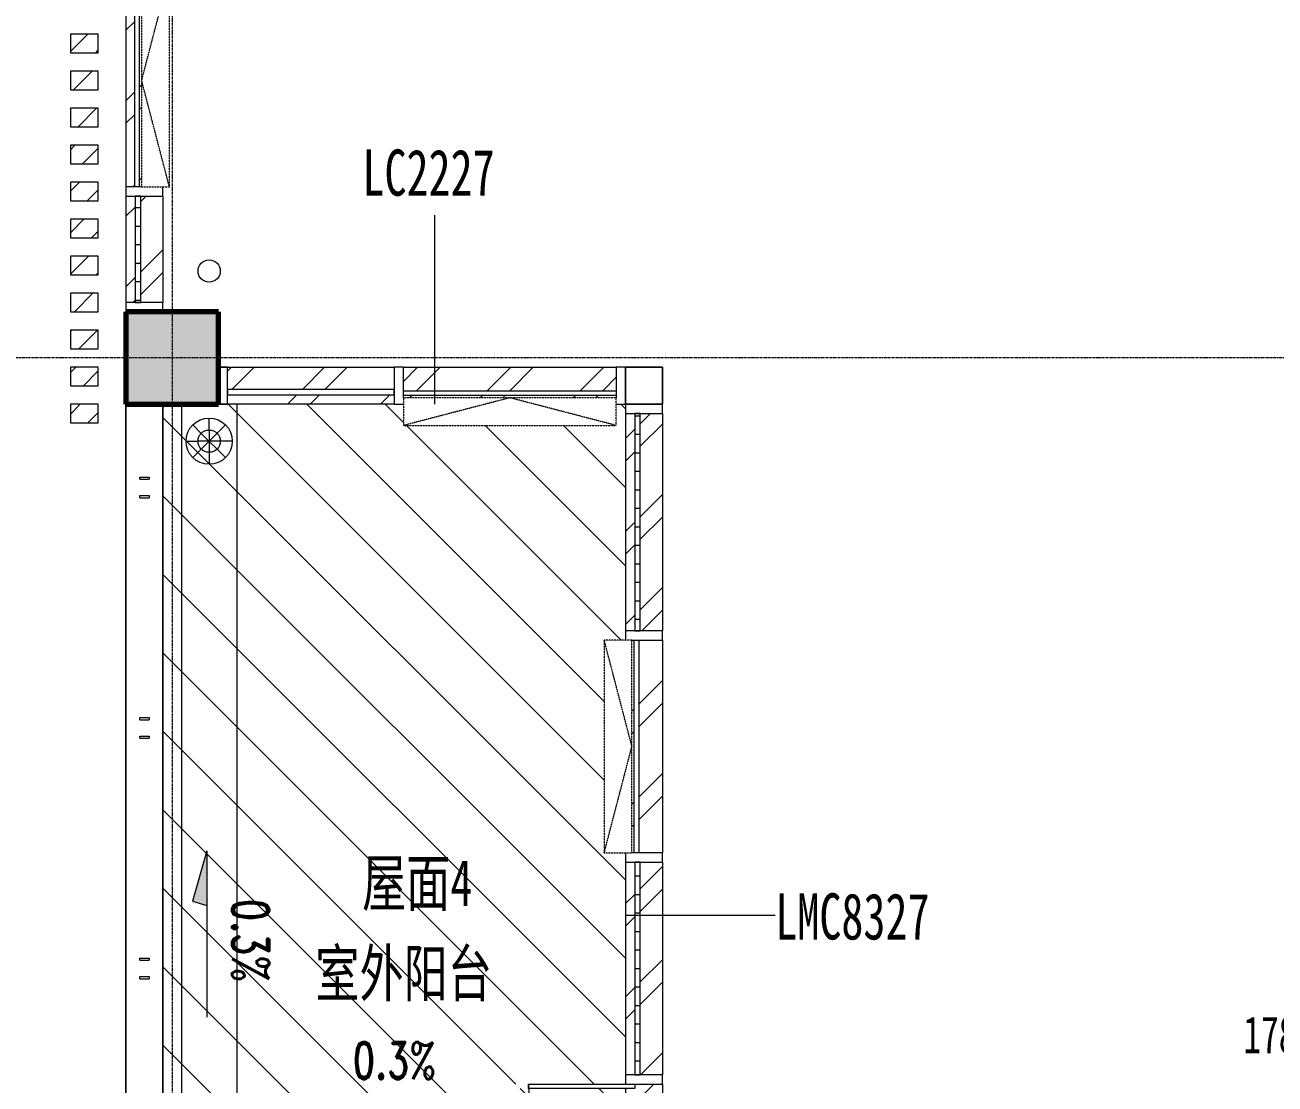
# Model space of a CAD drawing. Header units: millimetres. Extents: x 168964 to 234689, y -27981 to 8299.
# Drawn here: x 190286 to 197041, y -12625 to -6900 of the extents above; entities that cross this region are included whole.
import ezdxf

# ---------------------------------------------------------------- set-up
doc = ezdxf.new("R2010")
doc.units = ezdxf.units.MM
doc.linetypes.add('TJ Dash', pattern=[1.6, 1, -0.6])
doc.linetypes.add('轴网线', pattern=[22.24, 12.7, -3.18, 3.18, -3.18])
for name, color, linetype, lineweight in [('A-____-NOTE-TEXT', 7, 'Continuous', 5), ('A-AREA-____-IDEN', 7, 'Continuous', 5), ('A-DETL-____-OTLN', 7, 'Continuous', 5), ('A-DETL-GENF-OTLN', 7, 'Continuous', 5), ('A-FLOR-HRAL-OTLN', 7, 'Continuous', 5), ('A-GLAZ-CURT-MCUT', 7, 'Continuous', 5), ('A-GLAZ-CURT-OTLN', 7, 'Continuous', 5), ('A-GLAZ-CWMG-MCUT', 7, 'Continuous', 13), ('A-GLAZ-CWMG-OTLN', 7, 'Continuous', 5), ('A-WALL-____-IDEN', 7, 'Continuous', 5), ('A-WALL-____-MCUT', 7, 'Continuous', 13), ('A-WALL-____-OTLN', 7, 'Continuous', 13), ('G-____-____-TEXT', 7, 'Continuous', 5), ('Q-SPCQ-____-OTLN', 7, 'Continuous', 5), ('S-GRID-____-OTLN', 7, 'Continuous', 5)]:
    doc.layers.add(name, color=color, linetype=linetype, lineweight=lineweight)
for name, color, linetype, lineweight, true_color in [('A-DOOR-____-OTLN', 5, 'Continuous', 13, 0x0000ff), ('A-FLOR-____-OTLN', 7, 'Continuous', 13, 0x007f00), ('A-FLOR-____-PATT', 7, 'Continuous', 13, 0x007f00), ('A-GLAZ-____-OTLN', 7, 'Continuous', 13, 0x00007f)]:
    doc.layers.add(name, color=color, linetype=linetype, lineweight=lineweight, true_color=true_color)
doc.styles.add('RomanD_2', font='romand__.ttf', dxfattribs={"width": 0.7, "height": 200})
doc.styles.add('仿宋_2', font='', dxfattribs={"width": 0.7, "height": 250})
doc.styles.add('仿宋_4', font='', dxfattribs={"width": 0.7, "height": 200})
doc.styles.get('仿宋_2').set_extended_font_data('FangSong')
doc.styles.get('仿宋_4').set_extended_font_data('FangSong')
pattern_1 = [(45, (0, 0), (-251.4472, 251.4472), []), (45, (0, 381), (-251.4472, 251.4472), [])]

# ---------------------------------------------------------------- blocks, each defined once
blk = doc.blocks.new('矩形竖梃 - 100_100mm 木色铝方通-V74-ELV_3F')
at = {"layer": 'A-GLAZ-CWMG-OTLN', "true_color": 0x515151}
h = blk.add_hatch(dxfattribs=at)
h.set_pattern_fill('FP_78', color=251, style=0, pattern_type=2)
h.set_pattern_definition([(45, (9000, -156050.01), (-70.71068, 70.71068), [])])
h.paths.add_polyline_path([(-50, 150), (50, 150), (50, 0), (-50, 0)], flags=0)
at = {"layer": 'A-GLAZ-CWMG-MCUT', "color": 251, "lineweight": 5, "true_color": 0x515151}
for p, q in [((-50, 150), (50, 150)), ((-50, 0), (-50, 150)), ((50, 150), (50, 0)), ((50, 0), (-50, 0))]:
    blk.add_line(p, q, dxfattribs=at)
blk = doc.blocks.new('矩形竖梃 - 100_100mm 木色铝方通-V75-ELV_3F')
at = {"layer": 'A-GLAZ-CWMG-OTLN', "true_color": 0x515151}
h = blk.add_hatch(dxfattribs=at)
h.set_pattern_fill('FP_79', color=251, style=0, pattern_type=2)
h.set_pattern_definition([(45, (8800, -156050.01), (-70.71068, 70.71068), [])])
h.paths.add_polyline_path([(-50, 150), (50, 150), (50, 0), (-50, 0)], flags=0)
at = {"layer": 'A-GLAZ-CWMG-MCUT', "color": 251, "lineweight": 5, "true_color": 0x515151}
for p, q in [((-50, 150), (50, 150)), ((-50, 0), (-50, 150)), ((50, 150), (50, 0)), ((50, 0), (-50, 0))]:
    blk.add_line(p, q, dxfattribs=at)
blk = doc.blocks.new('矩形竖梃 - 100_100mm 木色铝方通-V76-ELV_3F')
at = {"layer": 'A-GLAZ-CWMG-OTLN', "true_color": 0x515151}
h = blk.add_hatch(dxfattribs=at)
h.set_pattern_fill('FP_80', color=251, style=0, pattern_type=2)
h.set_pattern_definition([(45, (8600, -156050.01), (-70.71068, 70.71068), [])])
h.paths.add_polyline_path([(-50, 150), (50, 150), (50, 0), (-50, 0)], flags=0)
at = {"layer": 'A-GLAZ-CWMG-MCUT', "color": 251, "lineweight": 5, "true_color": 0x515151}
for p, q in [((-50, 150), (50, 150)), ((-50, 0), (-50, 150)), ((50, 150), (50, 0)), ((50, 0), (-50, 0))]:
    blk.add_line(p, q, dxfattribs=at)
blk = doc.blocks.new('矩形竖梃 - 100_100mm 木色铝方通-V77-ELV_3F')
at = {"layer": 'A-GLAZ-CWMG-OTLN', "true_color": 0x515151}
h = blk.add_hatch(dxfattribs=at)
h.set_pattern_fill('FP_81', color=251, style=0, pattern_type=2)
h.set_pattern_definition([(45, (8400, -156050.01), (-70.71068, 70.71068), [])])
h.paths.add_polyline_path([(-50, 150), (50, 150), (50, 0), (-50, 0)], flags=0)
at = {"layer": 'A-GLAZ-CWMG-MCUT', "color": 251, "lineweight": 5, "true_color": 0x515151}
for p, q in [((-50, 150), (50, 150)), ((-50, 0), (-50, 150)), ((50, 150), (50, 0)), ((50, 0), (-50, 0))]:
    blk.add_line(p, q, dxfattribs=at)
blk = doc.blocks.new('矩形竖梃 - 100_100mm 木色铝方通-V78-ELV_3F')
at = {"layer": 'A-GLAZ-CWMG-OTLN', "true_color": 0x515151}
h = blk.add_hatch(dxfattribs=at)
h.set_pattern_fill('FP_82', color=251, style=0, pattern_type=2)
h.set_pattern_definition([(45, (8200, -156050.01), (-70.71068, 70.71068), [])])
h.paths.add_polyline_path([(-50, 150), (50, 150), (50, 0), (-50, 0)], flags=0)
at = {"layer": 'A-GLAZ-CWMG-MCUT', "color": 251, "lineweight": 5, "true_color": 0x515151}
for p, q in [((-50, 150), (50, 150)), ((-50, 0), (-50, 150)), ((50, 150), (50, 0)), ((50, 0), (-50, 0))]:
    blk.add_line(p, q, dxfattribs=at)
blk = doc.blocks.new('矩形竖梃 - 100_100mm 木色铝方通-V79-ELV_3F')
at = {"layer": 'A-GLAZ-CWMG-OTLN', "true_color": 0x515151}
h = blk.add_hatch(dxfattribs=at)
h.set_pattern_fill('FP_83', color=251, style=0, pattern_type=2)
h.set_pattern_definition([(45, (8000, -156050.01), (-70.71068, 70.71068), [])])
h.paths.add_polyline_path([(-50, 150), (50, 150), (50, 0), (-50, 0)], flags=0)
at = {"layer": 'A-GLAZ-CWMG-MCUT', "color": 251, "lineweight": 5, "true_color": 0x515151}
for p, q in [((-50, 150), (50, 150)), ((-50, 0), (-50, 150)), ((50, 150), (50, 0)), ((50, 0), (-50, 0))]:
    blk.add_line(p, q, dxfattribs=at)
blk = doc.blocks.new('矩形竖梃 - 100_100mm 木色铝方通-V80-ELV_3F')
at = {"layer": 'A-GLAZ-CWMG-OTLN', "true_color": 0x515151}
h = blk.add_hatch(dxfattribs=at)
h.set_pattern_fill('FP_84', color=251, style=0, pattern_type=2)
h.set_pattern_definition([(45, (7800, -156050.01), (-70.71068, 70.71068), [])])
h.paths.add_polyline_path([(-50, 150), (50, 150), (50, 0), (-50, 0)], flags=0)
at = {"layer": 'A-GLAZ-CWMG-MCUT', "color": 251, "lineweight": 5, "true_color": 0x515151}
for p, q in [((-50, 150), (50, 150)), ((-50, 0), (-50, 150)), ((50, 150), (50, 0)), ((50, 0), (-50, 0))]:
    blk.add_line(p, q, dxfattribs=at)
blk = doc.blocks.new('矩形竖梃 - 100_100mm 木色铝方通-V81-ELV_3F')
at = {"layer": 'A-GLAZ-CWMG-OTLN', "true_color": 0x515151}
h = blk.add_hatch(dxfattribs=at)
h.set_pattern_fill('FP_85', color=251, style=0, pattern_type=2)
h.set_pattern_definition([(45, (7600, -156050.01), (-70.71068, 70.71068), [])])
h.paths.add_polyline_path([(-50, 150), (50, 150), (50, 0), (-50, 0)], flags=0)
at = {"layer": 'A-GLAZ-CWMG-MCUT', "color": 251, "lineweight": 5, "true_color": 0x515151}
for p, q in [((-50, 150), (50, 150)), ((-50, 0), (-50, 150)), ((50, 150), (50, 0)), ((50, 0), (-50, 0))]:
    blk.add_line(p, q, dxfattribs=at)
blk = doc.blocks.new('矩形竖梃 - 100_100mm 木色铝方通-V82-ELV_3F')
at = {"layer": 'A-GLAZ-CWMG-OTLN', "true_color": 0x515151}
h = blk.add_hatch(dxfattribs=at)
h.set_pattern_fill('FP_86', color=251, style=0, pattern_type=2)
h.set_pattern_definition([(45, (7400, -156050.01), (-70.71068, 70.71068), [])])
h.paths.add_polyline_path([(-50, 150), (50, 150), (50, 0), (-50, 0)], flags=0)
at = {"layer": 'A-GLAZ-CWMG-MCUT', "color": 251, "lineweight": 5, "true_color": 0x515151}
for p, q in [((-50, 150), (50, 150)), ((-50, 0), (-50, 150)), ((50, 150), (50, 0)), ((50, 0), (-50, 0))]:
    blk.add_line(p, q, dxfattribs=at)
blk = doc.blocks.new('矩形竖梃 - 100_100mm 木色铝方通-V83-ELV_3F')
at = {"layer": 'A-GLAZ-CWMG-OTLN', "true_color": 0x515151}
h = blk.add_hatch(dxfattribs=at)
h.set_pattern_fill('FP_87', color=251, style=0, pattern_type=2)
h.set_pattern_definition([(45, (7200, -156050.01), (-70.71068, 70.71068), [])])
h.paths.add_polyline_path([(-50, 150), (50, 150), (50, 0), (-50, 0)], flags=0)
at = {"layer": 'A-GLAZ-CWMG-MCUT', "color": 251, "lineweight": 5, "true_color": 0x515151}
for p, q in [((-50, 150), (50, 150)), ((-50, 0), (-50, 150)), ((50, 150), (50, 0)), ((50, 0), (-50, 0))]:
    blk.add_line(p, q, dxfattribs=at)
blk = doc.blocks.new('矩形竖梃 - 100_100mm 木色铝方通-V84-ELV_3F')
at = {"layer": 'A-GLAZ-CWMG-OTLN', "true_color": 0x515151}
h = blk.add_hatch(dxfattribs=at)
h.set_pattern_fill('FP_88', color=251, style=0, pattern_type=2)
h.set_pattern_definition([(45, (7000, -156050.01), (-70.71068, 70.71068), [])])
h.paths.add_polyline_path([(-50, 150), (50, 150), (50, 0), (-50, 0)], flags=0)
at = {"layer": 'A-GLAZ-CWMG-MCUT', "color": 251, "lineweight": 5, "true_color": 0x515151}
for p, q in [((-50, 150), (50, 150)), ((-50, 0), (-50, 150)), ((50, 150), (50, 0)), ((50, 0), (-50, 0))]:
    blk.add_line(p, q, dxfattribs=at)
blk = doc.blocks.new('矩形竖梃 - 50_200mm 长方形-1944099-ELV_3F')
at = {"layer": 'A-GLAZ-CWMG-MCUT', "color": 251, "lineweight": 5, "true_color": 0x515151}
for p, q in [((0, 200), (-50, 200)), ((-50, 200), (-50, 72.5)), ((0, 0), (0, 200)), ((-50, 47.5), (-50, 35)), ((-50, 0), (0, 0))]:
    blk.add_line(p, q, dxfattribs=at)
blk = doc.blocks.new('门嵌板_平开有框双扇 - 无横档-2126481-ELV_3F')
at = {"layer": 'A-DOOR-____-OTLN', "color": 251, "lineweight": 5, "true_color": 0x515151}
for p, q in [((-550, 525), (-575, 525)), ((-575, 525), (-575, -50)), ((-550, -50), (-550, 525)), ((550, -50), (550, 525)), ((550, 525), (575, 525)), ((575, 525), (575, -50)), ((-575, -50), (-550, -50)), ((575, -50), (550, -50))]:
    blk.add_line(p, q, dxfattribs=at)
for centre, start, end in [((-575, -50), 0, 89.9995), ((575, -50), 90.0005, 180)]:
    blk.add_arc(centre, 575, start, end, dxfattribs=at)
blk = doc.blocks.new('系统嵌板 - TJ玻璃_30-V120-ELV_3F')
at = {"layer": 'A-GLAZ-CURT-OTLN', "true_color": 0x515151}
h = blk.add_hatch(dxfattribs=at)
h.set_pattern_fill('FP_125', color=251, style=0, pattern_type=2)
h.set_pattern_definition([(270, (12000, 159050.01), (100, 6e-15), [])])
h.paths.add_polyline_path([(-575, -80), (575, -80), (575, -50), (-575, -50)], flags=0)
at = {"layer": 'A-GLAZ-CURT-MCUT', "color": 251, "true_color": 0x515151}
for p, q in [((575, -50), (-575, -50)), ((-575, -50), (-575, -80)), ((575, -80), (575, -50)), ((-575, -80), (575, -80))]:
    blk.add_line(p, q, dxfattribs=at)
blk = doc.blocks.new('系统嵌板 - TJ玻璃_30-1835625-ELV_3F')
at = {"layer": 'A-GLAZ-CURT-OTLN', "true_color": 0x515151}
h = blk.add_hatch(dxfattribs=at)
h.set_pattern_fill('FP_126', color=251, style=0, pattern_type=2)
h.set_pattern_definition([(270, (9587.5, 159050.01), (100, 6e-15), [])])
h.paths.add_polyline_path([(-587.5, -80), (587.5, -80), (587.5, -50), (-587.5, -50)], flags=0)
at = {"layer": 'A-GLAZ-CURT-MCUT', "color": 251, "true_color": 0x515151}
for p, q in [((587.5, -50), (-587.5, -50)), ((-587.5, -50), (-587.5, -80)), ((587.5, -80), (587.5, -50)), ((-587.5, -80), (587.5, -80))]:
    blk.add_line(p, q, dxfattribs=at)
blk = doc.blocks.new('矩形竖梃 - 50_200mm 长方形-V122-ELV_3F')
at = {"layer": 'A-GLAZ-CWMG-OTLN', "true_color": 0x8b8b8b}
h = blk.add_hatch(dxfattribs=at)
h.set_pattern_fill('FP_127', color=252, style=0, pattern_type=2)
h.set_pattern_definition(pattern_1)
h.paths.add_polyline_path([(159250, -13775), (159250, -12625), (159100, -12625), (159100, -12650), (159050, -12650), (159050, -13750), (159100, -13750), (159100, -13775)], flags=0)
at = {"layer": 'A-GLAZ-CWMG-OTLN', "color": 251, "true_color": 0x515151}
for p, q in [((159250, -12625), (159250, -13775)), ((159050, -12650), (159050, -13750))]:
    blk.add_line(p, q, dxfattribs=at)
blk = doc.blocks.new('矩形竖梃 - 50_200mm 长方形-V123-ELV_3F')
at = {"layer": 'A-GLAZ-CWMG-OTLN', "true_color": 0x8b8b8b}
h = blk.add_hatch(dxfattribs=at)
h.set_pattern_fill('FP_127', color=252, style=0, pattern_type=2)
h.set_pattern_definition(pattern_1)
h.paths.add_polyline_path([(159100, -12575), (159100, -11425), (159050, -11425), (159050, -12575)], flags=0)
h.paths.add_polyline_path([(159250, -12575), (159250, -11425), (159130, -11425), (159130, -12575)], flags=0)
at = {"layer": 'A-GLAZ-CWMG-OTLN', "color": 251, "true_color": 0x515151}
for p, q in [((159050, -11425), (159050, -12575)), ((159250, -11425), (159250, -12575))]:
    blk.add_line(p, q, dxfattribs=at)
blk = doc.blocks.new('矩形竖梃 - 50_200mm 长方形-1419924-ELV_3F')
at = {"layer": 'A-GLAZ-CWMG-OTLN', "true_color": 0x8b8b8b}
h = blk.add_hatch(dxfattribs=at)
h.set_pattern_fill('FP_127', color=252, style=0, pattern_type=2)
h.set_pattern_definition(pattern_1)
h.paths.add_polyline_path([(159250, -10175), (159250, -9000), (159130, -9000), (159130, -10175)], flags=0)
h.paths.add_polyline_path([(159100, -10175), (159100, -9000), (159050, -9000), (159050, -10175)], flags=0)
at = {"layer": 'A-GLAZ-CWMG-OTLN', "color": 251, "true_color": 0x515151}
for p, q in [((159050, -9000), (159050, -10175)), ((159250, -9000), (159250, -10175))]:
    blk.add_line(p, q, dxfattribs=at)
blk = doc.blocks.new('栏杆扶手 - 50 x 12mm-1637074-ELV_3F')
at = {"layer": 'A-FLOR-HRAL-OTLN', "color": 251, "true_color": 0x515151}
for p, q in [((-25, -6), (-25, 2)), ((25, 2), (25, -6)), ((-25, -6), (25, -6))]:
    blk.add_line(p, q, dxfattribs=at)
blk = doc.blocks.new('栏杆扶手 - 50 x 12mm-V140-ELV_3F')
at = {"layer": 'A-FLOR-HRAL-OTLN', "color": 251, "true_color": 0x515151}
for p, q in [((-25, -2), (-25, 6)), ((-25, 6), (25, 6)), ((25, 6), (25, -2))]:
    blk.add_line(p, q, dxfattribs=at)
blk = doc.blocks.new('栏杆扶手 - 50 x 12mm-V141-ELV_3F')
at = {"layer": 'A-FLOR-HRAL-OTLN', "color": 251, "true_color": 0x515151}
for p, q in [((-25, -6), (-25, 6)), ((-25, 6), (25, 6)), ((25, 6), (25, -6)), ((-25, -6), (25, -6))]:
    blk.add_line(p, q, dxfattribs=at)
blk = doc.blocks.new('栏杆扶手 - 50 x 12mm-V142-ELV_3F')
at = {"layer": 'A-FLOR-HRAL-OTLN', "color": 251, "true_color": 0x515151}
for p, q in [((-25, 0), (-25, 6)), ((-25, 6), (25, 6)), ((25, 6), (25, 0))]:
    blk.add_line(p, q, dxfattribs=at)
blk = doc.blocks.new('栏杆扶手 - 栏杆扶手-1310377-ELV_3F')
for name, p in [('栏杆扶手 - 50 x 12mm-1637074-ELV_3F', (156450, -8952)), ('栏杆扶手 - 50 x 12mm-V141-ELV_3F', (156450, -9350)), ('栏杆扶手 - 50 x 12mm-V141-ELV_3F', (156450, -9450)), ('栏杆扶手 - 50 x 12mm-V141-ELV_3F', (156450, -10650)), ('栏杆扶手 - 50 x 12mm-V141-ELV_3F', (156450, -10750)), ('栏杆扶手 - 50 x 12mm-V141-ELV_3F', (156450, -11950)), ('栏杆扶手 - 50 x 12mm-V141-ELV_3F', (156450, -12050)), ('栏杆扶手 - 50 x 12mm-V141-ELV_3F', (156450, -13250)), ('栏杆扶手 - 50 x 12mm-V141-ELV_3F', (156450, -13350)), ('栏杆扶手 - 50 x 12mm-V141-ELV_3F', (156450, -14550)), ('栏杆扶手 - 50 x 12mm-V141-ELV_3F', (156450, -14650)), ('栏杆扶手 - 50 x 12mm-V141-ELV_3F', (156450, -15850)), ('栏杆扶手 - 50 x 12mm-V141-ELV_3F', (156450, -15950)), ('栏杆扶手 - 50 x 12mm-V141-ELV_3F', (156450, -17150)), ('栏杆扶手 - 50 x 12mm-V141-ELV_3F', (156450, -17550))]:
    blk.add_blockref(name, p)
at = {"rotation": 90}
for name, p in [('栏杆扶手 - 50 x 12mm-V141-ELV_3F', (156450, -17550)), ('栏杆扶手 - 50 x 12mm-V141-ELV_3F', (156550, -17550)), ('栏杆扶手 - 50 x 12mm-V141-ELV_3F', (157750, -17550)), ('栏杆扶手 - 50 x 12mm-V141-ELV_3F', (157850, -17550)), ('栏杆扶手 - 50 x 12mm-V140-ELV_3F', (159048, -17550)), ('栏杆扶手 - 50 x 12mm-V142-ELV_3F', (159050, -17550))]:
    blk.add_blockref(name, p, dxfattribs=at)
blk = doc.blocks.new('窗嵌板_50-70系列上悬铝窗-zx - 50 系列-2680890-ELV_3F')
at = {"layer": 'A-GLAZ-____-OTLN', "color": 251, "linetype": 'TJ Dash', "lineweight": 5, "true_color": 0x515151}
for p, q in [((575, 115), (-575, 115)), ((-575, 115), (-575, -35)), ((-575, 115), (0, -34.8)), ((0, -34.8), (575, 115)), ((575, -35), (575, 115)), ((-575, -35), (575, -35))]:
    blk.add_line(p, q, dxfattribs=at)
at = {"layer": 'A-GLAZ-____-OTLN', "color": 251, "lineweight": 5, "true_color": 0x515151}
for p, q in [((-575, -72.5), (-575, -47.5)), ((-575, -47.5), (575, -47.5)), ((575, -47.5), (575, -72.5)), ((575, -72.5), (-575, -72.5))]:
    blk.add_line(p, q, dxfattribs=at)
blk = doc.blocks.new('矩形竖梃 - 50_200mm 长方形-1368803-ELV_3F')
at = {"layer": 'A-GLAZ-CWMG-MCUT', "color": 251, "lineweight": 5, "true_color": 0x515151}
for p, q in [((-50, 200), (0, 200)), ((-50, 0), (-50, 200)), ((0, 200), (0, 0)), ((0, 0), (-50, 0))]:
    blk.add_line(p, q, dxfattribs=at)
blk = doc.blocks.new('矩形竖梃 - 50_200mm 长方形-V143-ELV_3F')
at = {"layer": 'A-GLAZ-CWMG-OTLN', "true_color": 0x8b8b8b}
h = blk.add_hatch(dxfattribs=at)
h.set_pattern_fill('FP_127', color=252, style=0, pattern_type=2)
h.set_pattern_definition(pattern_1)
h.paths.add_polyline_path([(159085, -11375), (159097.5, -11375), (159097.5, -10225), (159085, -10225), (159085, -10258.5)], flags=0)
h.paths.add_polyline_path([(159122.5, -11375), (159250, -11375), (159250, -10225), (159122.5, -10225), (159122.5, -10258.5)], flags=0)
at = {"layer": 'A-GLAZ-CWMG-OTLN', "color": 251, "true_color": 0x515151}
blk.add_line((159250, -10225), (159250, -11375), dxfattribs=at)
blk = doc.blocks.new('矩形竖梃 - 50_200mm 长方形-V145-ELV_3F')
at = {"layer": 'A-GLAZ-CWMG-MCUT', "color": 251, "lineweight": 5, "true_color": 0x515151}
for p, q in [((-25, 200), (25, 200)), ((-25, 50), (-25, 200)), ((25, 200), (25, 0)), ((25, 0), (-25, 0))]:
    blk.add_line(p, q, dxfattribs=at)
blk = doc.blocks.new('矩形竖梃 - 50_200mm 长方形-1366838-ELV_3F')
at = {"layer": 'A-GLAZ-CWMG-MCUT', "color": 251, "lineweight": 5, "true_color": 0x515151}
for p, q in [((-25, 200), (25, 200)), ((-25, 0), (-25, 200)), ((25, 200), (25, 72.5)), ((25, 0), (-25, 0)), ((25, 47.5), (25, 35))]:
    blk.add_line(p, q, dxfattribs=at)
blk = doc.blocks.new('矩形竖梃 - 50_200mm 长方形-V144-ELV_3F')
at = {"layer": 'A-GLAZ-CWMG-MCUT', "color": 251, "lineweight": 5, "true_color": 0x515151}
for p, q in [((-25, 200), (25, 200)), ((-25, 72.5), (-25, 200)), ((25, 200), (25, 0)), ((-25, 35), (-25, 47.5)), ((25, 0), (-25, 0))]:
    blk.add_line(p, q, dxfattribs=at)
blk = doc.blocks.new('系统嵌板 - TJ玻璃_30-1943586-ELV_3F')
at = {"layer": 'A-GLAZ-CURT-MCUT', "color": 251, "true_color": 0x515151}
for p, q in [((450, -50), (-450, -50)), ((-450, -50), (-450, -80)), ((450, -80), (450, -50)), ((-450, -80), (450, -80))]:
    blk.add_line(p, q, dxfattribs=at)
blk = doc.blocks.new('矩形竖梃 - 50_200mm 长方形-1411061-ELV_3F')
at = {"layer": 'A-GLAZ-CWMG-MCUT', "color": 251, "lineweight": 5, "true_color": 0x515151}
for p, q in [((-50, 200), (0, 200)), ((-50, 0), (-50, 200)), ((0, 0), (-50, 0))]:
    blk.add_line(p, q, dxfattribs=at)
blk = doc.blocks.new('矩形竖梃 - 50_200mm 长方形-1360026-ELV_3F')
at = {"layer": 'A-GLAZ-CWMG-OTLN', "true_color": 0x8b8b8b}
h = blk.add_hatch(dxfattribs=at)
h.set_pattern_fill('FP_127', color=252, style=0, pattern_type=2)
h.set_pattern_definition(pattern_1)
h.paths.add_polyline_path([(159000, -8915), (159000, -8902.5), (157850, -8902.5), (157850, -8915)], flags=0)
h.paths.add_polyline_path([(159000, -8877.5), (159000, -8750), (157850, -8750), (157850, -8877.5)], flags=0)
at = {"layer": 'A-GLAZ-CWMG-OTLN', "color": 251, "true_color": 0x515151}
blk.add_line((157850, -8750), (159000, -8750), dxfattribs=at)
blk = doc.blocks.new('矩形竖梃 - 50_200mm 长方形-1989977-ELV_3F')
at = {"layer": 'A-GLAZ-CWMG-OTLN', "true_color": 0x8b8b8b}
h = blk.add_hatch(dxfattribs=at)
h.set_pattern_fill('FP_136', color=252, style=0, pattern_type=2)
h.set_pattern_definition(pattern_1)
h.paths.add_polyline_path([(157800, -8950), (157800, -8900), (156900, -8900), (156900, -8950), (157098.6, -8950)], flags=0)
h.paths.add_polyline_path([(157800, -8870), (157800, -8750), (156900, -8750), (156900, -8870), (157098.6, -8870)], flags=0)
at = {"layer": 'A-GLAZ-CWMG-OTLN', "color": 251, "true_color": 0x515151}
for p, q in [((156900, -8750), (157800, -8750)), ((157800, -8950), (156900, -8950))]:
    blk.add_line(p, q, dxfattribs=at)
blk = doc.blocks.new('矩形竖梃 - 50_200mm 长方形-1944096-ELV_3F')
at = {"layer": 'A-GLAZ-CWMG-MCUT', "color": 251, "lineweight": 5, "true_color": 0x515151}
for p, q in [((-25, 200), (25, 200)), ((-25, 72.5), (-25, 200)), ((25, 200), (25, 0)), ((-25, 35), (-25, 47.5)), ((25, 0), (-25, 0))]:
    blk.add_line(p, q, dxfattribs=at)
blk = doc.blocks.new('雨水管 2d - 地漏 R50-1793327-ELV_3F')
at = {"layer": 'Q-SPCQ-____-OTLN', "color": 251, "true_color": 0x515151}
blk.add_circle((0, 0), 60, dxfattribs=at)
blk = doc.blocks.new('雨水斗 2d - 地漏 R100-669040-ELV_3F')
at = {"layer": 'Q-SPCQ-____-OTLN', "color": 251, "true_color": 0x515151}
for p, q in [((-42.4, 42.4), (-88.4, 88.4)), ((88.4, 88.4), (-42.4, -42.4)), ((0, 60), (0, 125)), ((-125, 0), (-60, 0)), ((125, 0), (-60, 0)), ((-42.4, 42.4), (88.4, -88.4)), ((0, 60), (0, -125)), ((-88.4, -88.4), (-42.4, -42.4))]:
    blk.add_line(p, q, dxfattribs=at)
for radius in [125, 60]:
    blk.add_circle((0, 0), radius, dxfattribs=at)
blk = doc.blocks.new('系统嵌板 - TJ玻璃_30-2184601-ELV_3F')
at = {"layer": 'A-GLAZ-CURT-OTLN', "true_color": 0x515151}
h = blk.add_hatch(dxfattribs=at)
h.set_pattern_fill('FP_174', color=251, style=0, pattern_type=2)
h.set_pattern_definition([(270, (8112.5, 156350.01), (100, 6e-15), [])])
h.paths.add_polyline_path([(-287.5, -80), (287.5, -80), (287.5, -50), (-287.5, -50)], flags=0)
at = {"layer": 'A-GLAZ-CURT-MCUT', "color": 251, "true_color": 0x515151}
for p, q in [((287.5, -50), (-287.5, -50)), ((-287.5, -50), (-287.5, -80)), ((287.5, -80), (287.5, -50)), ((-287.5, -80), (287.5, -80))]:
    blk.add_line(p, q, dxfattribs=at)
blk = doc.blocks.new('窗嵌板_50-70系列上悬铝窗-zx-内开 - 50 系列-2567979-ELV_3F')
at = {"layer": 'A-GLAZ-____-OTLN', "color": 251, "lineweight": 5, "true_color": 0x515151}
for p, q in [((-575, -72.5), (-575, -47.5)), ((-575, -47.5), (575, -47.5)), ((575, -47.5), (575, -72.5)), ((575, -72.5), (-575, -72.5))]:
    blk.add_line(p, q, dxfattribs=at)
at = {"layer": 'A-GLAZ-____-OTLN', "color": 251, "linetype": 'TJ Dash', "lineweight": 5, "true_color": 0x515151}
for p, q in [((575, -85), (-575, -85)), ((-575, -85), (-575, -235)), ((-575, -235), (0, -85.2)), ((0, -85.2), (575, -235)), ((575, -235), (575, -85)), ((-575, -235), (575, -235))]:
    blk.add_line(p, q, dxfattribs=at)
blk = doc.blocks.new('矩形竖梃 - 50_200mm 长方形-1277902-ELV_3F')
at = {"layer": 'A-GLAZ-CWMG-OTLN', "true_color": 0x8b8b8b}
h = blk.add_hatch(dxfattribs=at)
h.set_pattern_fill('FP_127', color=252, style=0, pattern_type=2)
h.set_pattern_definition(pattern_1)
h.paths.add_polyline_path([(156400, -8400), (156400, -7825), (156350, -7825), (156350, -8400)], flags=0)
h.paths.add_polyline_path([(156550, -8400), (156550, -7825), (156430, -7825), (156430, -8400)], flags=0)
at = {"layer": 'A-GLAZ-CWMG-OTLN', "color": 251, "true_color": 0x515151}
for p, q in [((156350, -7825), (156350, -8400)), ((156550, -7825), (156550, -8400))]:
    blk.add_line(p, q, dxfattribs=at)
blk = doc.blocks.new('矩形竖梃 - 50_200mm 长方形-V204-ELV_3F')
at = {"layer": 'A-GLAZ-CWMG-OTLN', "true_color": 0x8b8b8b}
h = blk.add_hatch(dxfattribs=at)
h.set_pattern_fill('FP_127', color=252, style=0, pattern_type=2)
h.set_pattern_definition(pattern_1)
h.paths.add_polyline_path([(156397.5, -7775), (156397.5, -6625), (156350, -6625), (156350, -7775)], flags=0)
h.paths.add_polyline_path([(156435, -7775), (156435, -6625), (156422.5, -6625), (156422.5, -7775)], flags=0)
at = {"layer": 'A-GLAZ-CWMG-OTLN', "color": 251, "true_color": 0x515151}
blk.add_line((156350, -6625), (156350, -7775), dxfattribs=at)
blk = doc.blocks.new('矩形竖梃 - 50_200mm 长方形-V211-ELV_3F')
at = {"layer": 'A-GLAZ-CWMG-MCUT', "color": 251, "lineweight": 5, "true_color": 0x515151}
for p, q in [((0, 200), (-50, 200)), ((-50, 200), (-50, 0)), ((-50, 0), (0, 0))]:
    blk.add_line(p, q, dxfattribs=at)
blk = doc.blocks.new('矩形竖梃 - 50_200mm 长方形-2182452-ELV_3F')
at = {"layer": 'A-GLAZ-CWMG-MCUT', "color": 251, "lineweight": 5, "true_color": 0x515151}
for p, q in [((-25, 200), (25, 200)), ((-25, 0), (-25, 200)), ((25, 85), (25, 72.5)), ((25, 0), (-25, 0)), ((25, 47.5), (25, 0))]:
    blk.add_line(p, q, dxfattribs=at)
blk = doc.blocks.new('TJ符号_排水箭头_小 - 排水箭头 小-2094122-ELV_3F')
at = {"layer": 'A-____-NOTE-TEXT', "true_color": 0x757575}
blk.add_hatch(color=8, dxfattribs=at).paths.add_polyline_path([(2.73, -0.78), (0, 0), (2.953, 0)], flags=0)
at = {"layer": 'A-____-NOTE-TEXT', "color": 160, "lineweight": 13, "true_color": 0x4444ff}
for p, q in [((0, 0), (2.73, -0.78)), ((0, 0), (9, 0)), ((2.73, -0.78), (2.953, 0))]:
    blk.add_line(p, q, dxfattribs=at)
blk = doc.blocks.new('YXQH_AR_B9-20_rvt-2-ELV_3F')
at = {"layer": 'A-DETL-GENF-OTLN', "true_color": 0xa1a1a1}
h = blk.add_hatch(dxfattribs=at)
h.set_pattern_fill('FP_181', color=253, style=0, pattern_type=2)
h.set_pattern_definition([(7.754, (-466.58, -204.02), (12.15805, 332.8942), [3.353, -1548.768]), (7.754, (776.34, 218.05), (12.15805, 332.8942), [3.353, -1548.768]), (9.74, (363.8, 116.2), (0.0001, 1266.291), [3.353, -588.363]), (9.74, (339.6, 204.2), (0.0001, 1266.291), [3.353, -588.363]), (68.882, (225.66, -61.6), (-140.1373, 1041.8589), [3.353, -1089.337]), (68.882, (129, -106.5), (-140.1373, 1041.8589), [3.353, -1089.337]), (56.297, (-51.2, 131.2), (-734.4827, 622.86), [3.353, -470.742]), (56.297, (137.8, 331.9), (-734.4827, 622.86), [3.353, -470.742]), (137.416, (187.59, 94.08), (-3935.054568, 3543.459496), [73.913, -9804.313]), (8.512, (90.05, 79.41), (3117.572636, 564.982686), [98.632, -5356.38]), (236.294, (133.21, 144.14), (-4467.173774, -6768.804336), [77.802, -13192.636]), (128.267, (122.16, 220.01), (-6131.736673, 7665.37486), [53.462, -17810.517]), (9.74, (48.62, 207.58), (3069.14795, 643.06413), [74.582, -10350.37]), (233.414, (89.018, 261.96), (-20834.0959632, -28103.0884394), [67.74, -56173.655]), (67.8, (40.48, -52.28), (439.74679, 1441.63531), [50.851, -3807.912]), (307.846, (0, 0), (856.01581, -814.9391), [66.124, -2950.443]), (45, (0, 0), (-176.7767, 176.7767), []), (355, (0, 0), (578.509, 689.44), [60, -660]), (7.754, (0, 0), (12.15805, 332.8942), [3.353, -1548.768]), (7.754, (517.27, 396.9), (12.15805, 332.8942), [3.353, -1548.768]), (7.754, (1048.8, 804.78), (12.15805, 332.8942), [3.353, -1548.768]), (9.74, (-323, 0), (0.0001, 1266.291), [3.353, -588.363]), (9.74, (-83.4, -219.6), (0.0001, 1266.291), [3.353, -588.363]), (9.74, (298.5, -569.5), (0.0001, 1266.291), [3.353, -588.363]), (68.882, (645.7, -553.4), (-140.1373, 1041.8589), [3.353, -1089.337]), (68.882, (-12.15, -134.3), (-140.1373, 1041.8589), [3.353, -1089.337]), (68.882, (-223, 0), (-140.1373, 1041.8589), [3.353, -1089.337]), (56.297, (0, 0), (-734.4827, 622.86), [3.353, -470.742]), (56.297, (378.7, 49.9), (-734.4827, 622.86), [3.353, -470.742]), (56.297, (1010.3, 133), (-734.4827, 622.86), [3.353, -470.742])])
h.paths.add_polyline_path([(182950, -17650), (182950, -17150), (182450, -17150), (182450, -17650)], flags=0)
h.paths.add_polyline_path([(159500, -17650), (159500, -17200), (159050, -17200), (159050, -17650)], flags=0)
h.paths.add_polyline_path([(165600, -17650), (165600, -17050), (165000, -17050), (165000, -17650)], flags=0)
h.paths.add_polyline_path([(173700, -17650), (174300, -17650), (174300, -17050), (173700, -17050)], flags=0)
h.paths.add_polyline_path([(171250, -9250), (171250, -8750), (170750, -8750), (170750, -9250)], flags=0)
h.paths.add_polyline_path([(176300, -9050), (176800, -9050), (176800, -8500), (176300, -8500)], flags=0)
h.paths.add_polyline_path([(165000, -9000), (165500, -9000), (165500, -8500), (165000, -8500)], flags=0)
h.paths.add_polyline_path([(182500, -8950), (183000, -8950), (183000, -8450), (182500, -8450)], flags=0)
h.paths.add_polyline_path([(156850, -8950), (156850, -8450), (156350, -8450), (156350, -8950)], flags=0)
h.paths.add_polyline_path([(182550, -7000), (182950, -7000), (182950, -6500), (182550, -6500)], flags=0)
h.paths.add_polyline_path([(168050, -1530), (168250, -1530), (168250, -1130), (168050, -1130)], flags=0)
h.paths.add_polyline_path([(171100, -1530), (171100, -1130), (170900, -1130), (170900, -1530)], flags=0)
h.paths.add_polyline_path([(173950, -1530), (173950, -1130), (173750, -1130), (173750, -1530), (173792.8, -1530)], flags=0)
h.paths.add_polyline_path([(176800, -350), (176800, 250), (176200, 250), (176200, -350)], flags=0)
h.paths.add_polyline_path([(165000, -250), (165500, -250), (165500, 250), (165000, 250)], flags=0)
h.paths.add_polyline_path([(156850, -250), (156850, 250), (156350, 250), (156350, -250)], flags=0)
h.paths.add_polyline_path([(173950, -150), (173950, 250), (173750, 250), (173750, -150), (173792.8, -150)], flags=0)
h.paths.add_polyline_path([(168250, -150), (168250, 250), (168050, 250), (168050, -150)], flags=0)
h.paths.add_polyline_path([(170900, -150), (171100, -150), (171100, 250), (170900, 250)], flags=0)
at = {"layer": 'A-FLOR-____-PATT', "lineweight": 5, "true_color": 0xa3a3a3}
h = blk.add_hatch(dxfattribs=at)
h.set_pattern_fill('FP_2', color=253, style=0, pattern_type=2)
h.set_pattern_definition([(135, (0, 0), (-212.13203, -212.13203), [])])
h.paths.add_polyline_path([(158935, -17450), (159050, -17450), (159050, -16175), (158935, -16175), (158935, -15025), (159050, -15025), (159050, -13775), (158200, -13775), (158200, -13750), (159050, -13750), (159050, -12650), (158200, -12650), (158200, -12625), (159050, -12625), (159050, -11375), (158935, -11375), (158935, -10225), (159050, -10225), (159050, -8950), (159000, -8950), (159000, -9065), (157850, -9065), (157850, -8950), (156550, -8950), (156550, -17450)], flags=0)
h.paths.add_polyline_path([(158197, -14650), (158197, -14150), (158630, -14400)], flags=0)
at = {"layer": 'A-DETL-____-OTLN', "color": 160, "lineweight": 70, "true_color": 0x4444ff}
for p, q in [((156850, -8450), (156350, -8450)), ((156350, -8450), (156350, -8950)), ((156850, -8950), (156850, -8450)), ((156350, -8950), (156850, -8950))]:
    blk.add_line(p, q, dxfattribs=at)
at = {"layer": 'A-DETL-____-OTLN', "color": 250, "true_color": 0x444444}
for p, q in [((156650, -8950), (156650, -17450)), ((156950, -8950), (156950, -17450))]:
    blk.add_line(p, q, dxfattribs=at)
at = {"layer": 'A-FLOR-____-OTLN', "color": 8, "lineweight": 5, "true_color": 0x7f7f7f}
for p, q in [((156850, -8750), (156900, -8750)), ((159050, -8750), (159250, -8750)), ((159250, -8750), (159250, -8950)), ((156850, -8950), (156550, -8950)), ((156550, -8950), (156550, -17450)), ((156900, -8950), (156850, -8950)), ((157098.6, -8950), (156900, -8950))]:
    blk.add_line(p, q, dxfattribs=at)
at = {"layer": 'A-WALL-____-IDEN', "color": 160, "lineweight": 13, "true_color": 0x4444ff}
for p, q in [((158019.7, -8950), (158019.7, -7928.6)), ((159050, -11711.4), (159859.7, -11711.4))]:
    blk.add_line(p, q, dxfattribs=at)
at = {"layer": 'A-WALL-____-MCUT', "color": 251, "lineweight": 5, "true_color": 0x515151}
for p, q in [((159250, -8750), (159050, -8750)), ((159050, -8750), (159050, -8950)), ((159250, -8950), (159250, -8750)), ((159050, -8950), (159250, -8950))]:
    blk.add_line(p, q, dxfattribs=at)
at = {"layer": 'A-WALL-____-OTLN', "color": 251, "lineweight": 5, "true_color": 0x515151}
for p, q in [((159250, -8750), (159050, -8750)), ((159250, -8750), (159250, -8950)), ((156350, -8950), (156350, -17650)), ((156350, -17650), (156350, -8950)), ((156550, -8950), (156850, -8950)), ((156550, -8950), (156550, -17450)), ((156550, -17450), (156550, -8950)), ((159050, -8950), (159250, -8950))]:
    blk.add_line(p, q, dxfattribs=at)
at = {"layer": 'S-GRID-____-OTLN', "color": 160, "linetype": '轴网线', "true_color": 0x4444ff}
for p, q in [((156600, 7499.5), (156600, -27181.2)), ((199020.5, -8700), (148525.8, -8700))]:
    blk.add_line(p, q, dxfattribs=at)
at = {"color": 251, "lineweight": 5, "true_color": 0x515151}
for name, p in [('矩形竖梃 - 50_200mm 长方形-V204-ELV_3F', (0, 0)), ('矩形竖梃 - 50_200mm 长方形-1277902-ELV_3F', (0, 0)), ('雨水管 2d - 地漏 R50-1793327-ELV_3F', (156800, -8230)), ('矩形竖梃 - 50_200mm 长方形-1989977-ELV_3F', (0, 0)), ('矩形竖梃 - 50_200mm 长方形-1360026-ELV_3F', (0, 0)), ('矩形竖梃 - 50_200mm 长方形-1944099-ELV_3F', (159050, -8950)), ('栏杆扶手 - 栏杆扶手-1310377-ELV_3F', (0, 0)), ('雨水斗 2d - 地漏 R100-669040-ELV_3F', (156800, -9150)), ('矩形竖梃 - 50_200mm 长方形-1419924-ELV_3F', (0, 0)), ('矩形竖梃 - 50_200mm 长方形-V143-ELV_3F', (0, 0)), ('矩形竖梃 - 50_200mm 长方形-V123-ELV_3F', (0, 0)), ('矩形竖梃 - 50_200mm 长方形-V122-ELV_3F', (0, 0))]:
    blk.add_blockref(name, p, dxfattribs=at)
for name, p, rotation in [('窗嵌板_50-70系列上悬铝窗-zx-内开 - 50 系列-2567979-ELV_3F', (156350, -7200), 90), ('系统嵌板 - TJ玻璃_30-2184601-ELV_3F', (156350, -8112.5), 90), ('矩形竖梃 - 50_200mm 长方形-V211-ELV_3F', (156350, -8450), 270), ('系统嵌板 - TJ玻璃_30-1943586-ELV_3F', (157350, -8950), 180), ('窗嵌板_50-70系列上悬铝窗-zx - 50 系列-2680890-ELV_3F', (158425, -8950), 180), ('系统嵌板 - TJ玻璃_30-1835625-ELV_3F', (159050, -9587.5), 90), ('窗嵌板_50-70系列上悬铝窗-zx - 50 系列-2680890-ELV_3F', (159050, -10800), 90), ('系统嵌板 - TJ玻璃_30-V120-ELV_3F', (159050, -12000), 90), ('门嵌板_平开有框双扇 - 无横档-2126481-ELV_3F', (159050, -13200), 90)]:
    blk.add_blockref(name, p, dxfattribs=dict(at, rotation=rotation))
at = {"color": 251, "lineweight": 5, "true_color": 0x515151, "extrusion": (0, 0, -1)}
for name, p, rotation in [('矩形竖梃 - 100_100mm 木色铝方通-V84-ELV_3F', (-156050, -7000), 90.00000000000011), ('矩形竖梃 - 100_100mm 木色铝方通-V83-ELV_3F', (-156050, -7200), 90.00000000000011), ('矩形竖梃 - 100_100mm 木色铝方通-V82-ELV_3F', (-156050, -7400), 90.00000000000011), ('矩形竖梃 - 100_100mm 木色铝方通-V81-ELV_3F', (-156050, -7600), 90.00000000000011), ('矩形竖梃 - 100_100mm 木色铝方通-V80-ELV_3F', (-156050, -7800), 90.00000000000011), ('矩形竖梃 - 50_200mm 长方形-2182452-ELV_3F', (-156350, -7800), 90), ('矩形竖梃 - 100_100mm 木色铝方通-V79-ELV_3F', (-156050, -8000), 90.00000000000011), ('矩形竖梃 - 100_100mm 木色铝方通-V78-ELV_3F', (-156050, -8200), 90.00000000000011), ('矩形竖梃 - 100_100mm 木色铝方通-V77-ELV_3F', (-156050, -8400), 90.00000000000011), ('矩形竖梃 - 100_100mm 木色铝方通-V76-ELV_3F', (-156050, -8600), 90.00000000000011), ('矩形竖梃 - 100_100mm 木色铝方通-V75-ELV_3F', (-156050, -8800), 90.00000000000011), ('矩形竖梃 - 100_100mm 木色铝方通-V74-ELV_3F', (-156050, -9000), 90.00000000000011), ('矩形竖梃 - 50_200mm 长方形-1368803-ELV_3F', (-159050, -8950), 90), ('矩形竖梃 - 50_200mm 长方形-V144-ELV_3F', (-159050, -10200), 90), ('矩形竖梃 - 50_200mm 长方形-1366838-ELV_3F', (-159050, -11400), 90), ('矩形竖梃 - 50_200mm 长方形-V145-ELV_3F', (-159050, -12600), 90)]:
    blk.add_blockref(name, p, dxfattribs=dict(at, rotation=rotation))
for name, p in [('矩形竖梃 - 50_200mm 长方形-1411061-ELV_3F', (-156850, -8950)), ('矩形竖梃 - 50_200mm 长方形-1944096-ELV_3F', (-157825, -8950))]:
    blk.add_blockref(name, p, dxfattribs=at)
at = {"color": 250, "lineweight": 5, "true_color": 0x444444, "xscale": 100, "yscale": 100, "zscale": 100, "rotation": 270.0000000000007}
blk.add_blockref('TJ符号_排水箭头_小 - 排水箭头 小-2094122-ELV_3F', (156787.8, -11364.3), dxfattribs=at)
at = {"layer": 'A-____-NOTE-TEXT', "color": 250, "true_color": 0x444444, "insert": (157123.6, -11624.2), "char_height": 200, "width": 611.688, "attachment_point": 1, "rotation": 270, "style": 'RomanD_2'}
blk.add_mtext('0.3%', dxfattribs=at)
at = {"layer": 'A-____-NOTE-TEXT', "color": 250, "true_color": 0x444444, "insert": (157576.4, -12398.1), "char_height": 200, "width": 611.688, "attachment_point": 1, "style": 'RomanD_2'}
blk.add_mtext('0.3%', dxfattribs=at)
at = {"layer": 'A-AREA-____-IDEN', "color": 250, "true_color": 0x444444, "insert": (162389.8, -12258.6), "char_height": 200, "width": 1032.573, "attachment_point": 1, "style": '仿宋_4'}
blk.add_mtext('178.44 m', dxfattribs=at)
at = {"layer": 'A-WALL-____-IDEN', "color": 250, "true_color": 0x444444, "char_height": 250, "attachment_point": 1, "style": '仿宋_2'}
for s, insert, width in [('LC2227', (157628.4, -7573), 942.784), ('LMC8327', (159859.7, -11593.8), 1099.915)]:
    blk.add_mtext(s, dxfattribs=dict(at, insert=insert, width=width))
at = {"layer": 'G-____-____-TEXT', "color": 250, "true_color": 0x444444, "char_height": 250, "attachment_point": 1, "style": '仿宋_2'}
for s, insert, width in [('屋面4', (157626.3, -11412.6), 785.654), ('室外阳台', (157373.8, -11901.8), 1257.046)]:
    blk.add_mtext(s, dxfattribs=dict(at, insert=insert, width=width))

msp = doc.modelspace()

# ---------------------------------------------------------------- block references
at = {"lineweight": 5}
msp.add_blockref('YXQH_AR_B9-20_rvt-2-ELV_3F', (34480.9, 0), dxfattribs=at)

doc.saveas('drawing.dxf')
